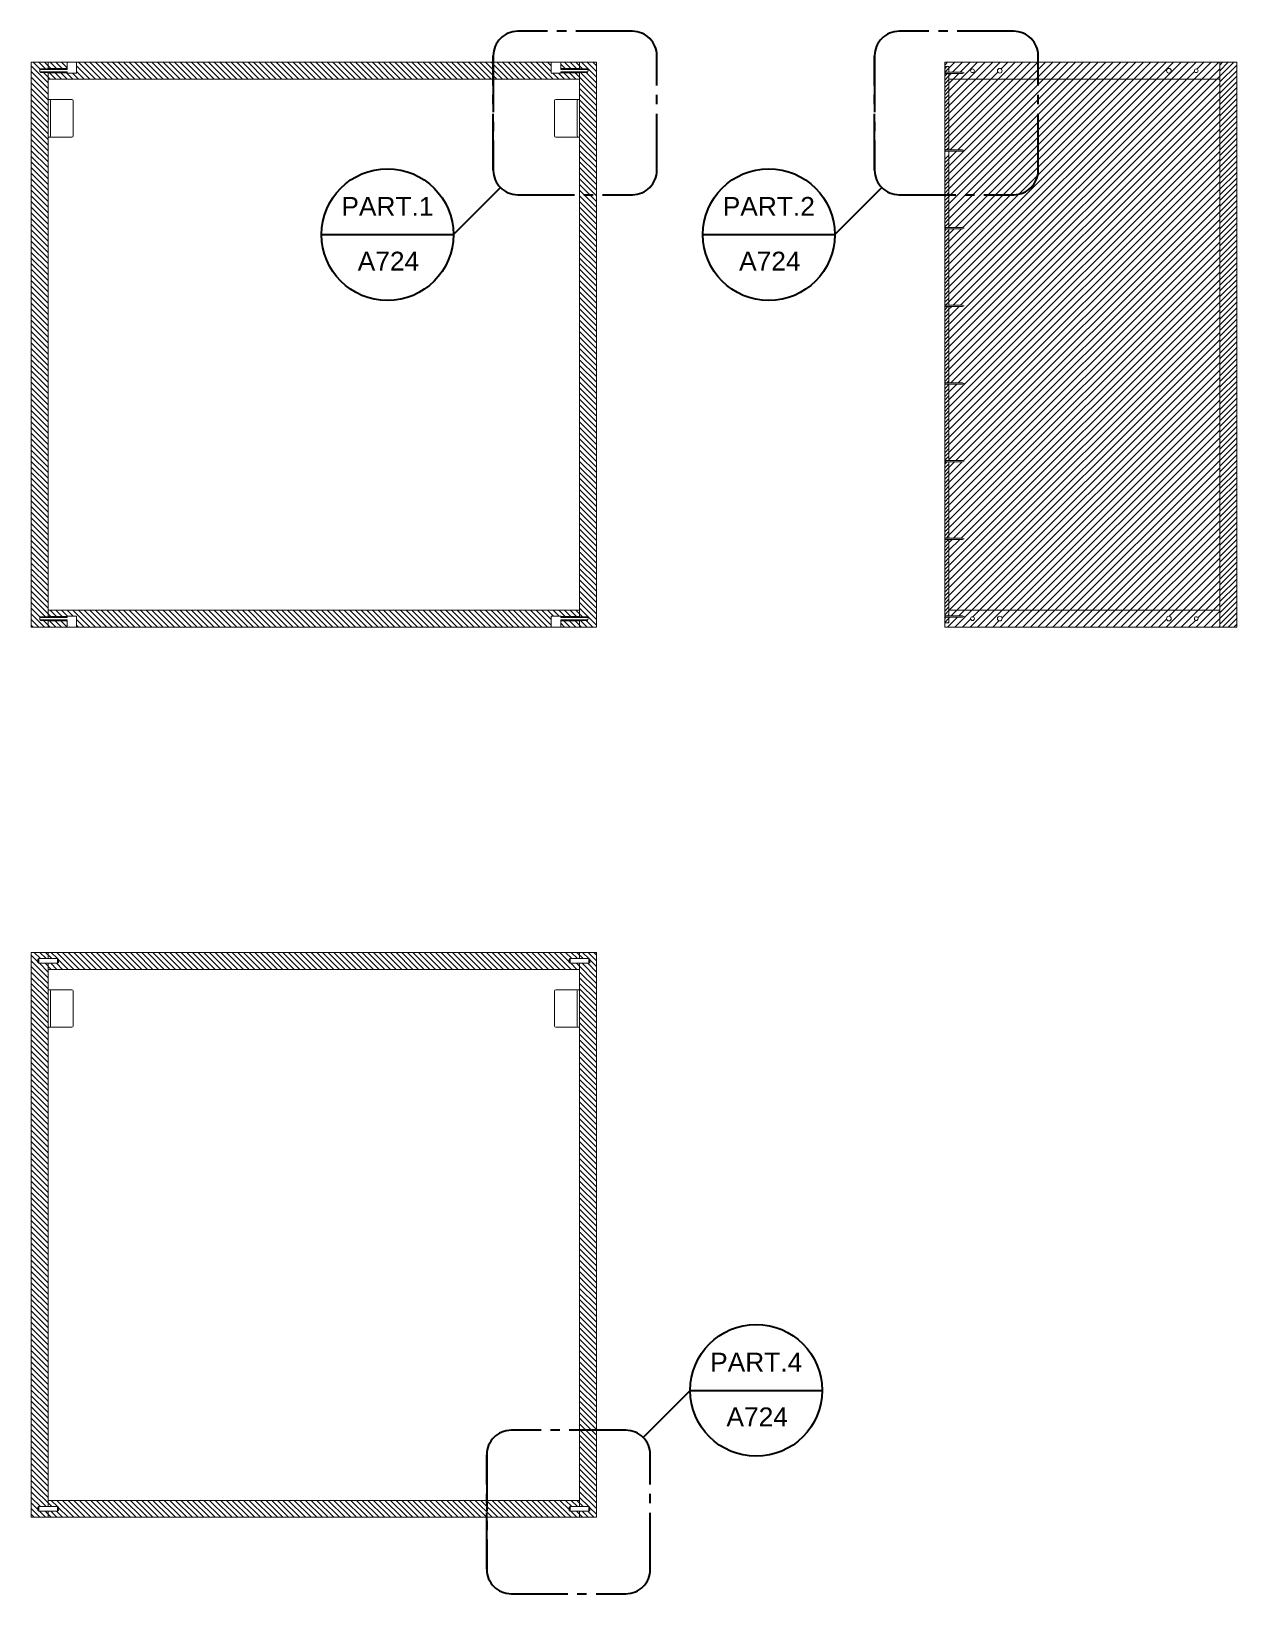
# Model space of a CAD drawing. Header units: centimetres. Extents: x -2268 to 3762, y -1681 to 1458.
# Drawn here: x -578.4 to -450.5, y -1607.1 to -1441.1 of the extents above; entities that cross this region are included whole.
import ezdxf
from ezdxf.enums import TextEntityAlignment as Align

# ---------------------------------------------------------------- set-up
doc = ezdxf.new("R2010")
doc.units = ezdxf.units.CM
doc.linetypes.add('CENTER2', pattern=[1.125, 0.75, -0.125, 0.125, -0.125])
doc.layers.get('0').update_dxf_attribs({"color": 5})
for name, color, linetype, lineweight in [('0_Num_Penna__5', 5, 'Continuous', 18), ('0_Num_Penna__6', 6, 'Continuous', 18), ('A-FURN_Num_Penna__252_Num_Penna__252_Num_Penna__3_Num_Penna__252_Num_Penna__252_Num_Penna__252_Num_Penna__252_Num_Penna__252_Num_Penna__252_Num_Penna__252_Num_Penna__252_Num_Penna__252_Num_Penna__252_Num_Penna__252_Num_Penna__5', 5, 'Continuous', 18), ('A-FURN_Num_Penna__252_Num_Penna__252_Num_Penna__3_Num_Penna__252_Num_Penna__252_Num_Penna__252_Num_Penna__252_Num_Penna__252_Num_Penna__252_Num_Penna__252_Num_Penna__252_Num_Penna__252_Num_Penna__252_Num_Penna__252_Num_Penna__6', 6, 'Continuous', 18), ('A-SECT A-MCUT', 7, 'Continuous', 35), ('A-SECT-PATT_Num_Penna__6_Num_Penna__6_Num_Penna__6_Num_Penna__6_Num_Penna__6_Num_Penna__6_Num_Penna__6_Num_Penna__6_Num_Penna__6_Num_Penna__6_Num_Penna__6_Num_Penna__6_Num_Penna__6_Num_Penna__6', 6, 'Continuous', 18), ('INFO_Num_Penna__2_Num_Penna__2_Num_Penna__2_Num_Penna__2_Num_Penna__5', 5, 'Continuous', 18), ('PDF10_Geometry_Num_Penna__7_Num_Penna__7_Num_Penna__7_Num_Penna__7_Num_Penna__7_Num_Penna__7_Num_Penna__7_Num_Penna__6', 6, 'Continuous', 18), ('PDF16_Geometry_Num_Penna__6_Num_Penna__6_Num_Penna__6_Num_Penna__6_Num_Penna__6_Num_Penna__6_Num_Penna__6_Num_Penna__6_Num_Penna__6_Num_Penna__6_Num_Penna__6_Num_Penna__6_Num_Penna__6_Num_Penna__6', 6, 'Continuous', 18), ('PDF22_Geometry_Num_Penna__1_Num_Penna__255_Num_Penna__255_Num_Penna__255_Num_Penna__255_Num_Penna__5', 5, 'Continuous', 18), ('PDF22_Geometry_Num_Penna__1_Num_Penna__255_Num_Penna__255_Num_Penna__255_Num_Penna__255_Num_Penna__6', 6, 'Continuous', 18), ('PDF22_Geometry_Num_Penna__1_Num_Penna__255_Num_Penna__5_Num_Penna__5_Num_Penna__5', 5, 'Continuous', 18), ('PDF2_Geometry_Num_Penna__7_Num_Penna__7_Num_Penna__7_Num_Penna__7_Num_Penna__7_Num_Penna__7_Num_Penna__7_Num_Penna__5', 5, 'Continuous', 18), ('PDF2_Geometry_Num_Penna__7_Num_Penna__7_Num_Penna__7_Num_Penna__7_Num_Penna__7_Num_Penna__7_Num_Penna__7_Num_Penna__6', 6, 'Continuous', 18), ('VITE_Num_Penna__5', 5, 'Continuous', 18), ('VITE_Num_Penna__6', 6, 'Continuous', 18)]:
    doc.layers.add(name, color=color, linetype=linetype, lineweight=lineweight)
doc.styles.add('ARIAL', font='Arial.ttf')

msp = doc.modelspace()

# ---------------------------------------------------------------- hatches: boundary and pattern name
at = {"layer": '0_Num_Penna__5', "ltscale": 0.5}
h = msp.add_hatch(dxfattribs=at)
h.set_pattern_fill('JIS_WOOD', color=254, scale=0.6, angle=90)
h.paths.add_polyline_path([(-531.9931, -1444.3742), (-573.6327, -1444.3742), (-573.6327, -1445.5316), (-574.6327, -1445.5316), (-574.6327, -1445.5028), (-576.6327, -1445.5028), (-576.6327, -1446.1742), (-531.9931, -1446.1742)])
h.paths.add_polyline_path([(-523.2327, -1444.3742), (-531.9931, -1444.3742), (-531.9931, -1446.1742), (-520.2327, -1446.1742), (-520.2327, -1445.5028), (-522.2327, -1445.5028), (-522.2327, -1445.5316), (-523.2327, -1445.5316)])
h.paths.add_polyline_path([(-520.2327, -1444.3742), (-522.2327, -1444.3742), (-522.2327, -1445.0456), (-520.2327, -1445.0456)], flags=17)
h.paths.add_polyline_path([(-518.4327, -1444.3742), (-520.2327, -1444.3742), (-520.2327, -1445.0776), (-519.4023, -1445.0776), (-519.4023, -1445.144), (-519.3782, -1445.144, -0.14383162), (-519.3465, -1445.1897, -0.16288803), (-519.3465, -1445.3587, -0.11630749), (-519.3703, -1445.3975, -0.2006468), (-519.3873, -1445.4047), (-519.4023, -1445.4047), (-519.4023, -1445.4708), (-520.2327, -1445.4708), (-520.2327, -1455.386), (-518.4327, -1455.386)])
h.paths.add_polyline_path([(-518.4327, -1455.386), (-520.2327, -1455.386), (-520.2327, -1503.2776), (-519.4023, -1503.2776), (-519.4023, -1503.3293, -0.21696697), (-519.3465, -1503.3897, -0.16288803), (-519.3465, -1503.5587, -0.21720274), (-519.4023, -1503.6187), (-519.4023, -1503.6708), (-520.2327, -1503.6708), (-520.2327, -1504.3742), (-518.4327, -1504.3742)])
h.paths.add_polyline_path([(-520.2327, -1502.5742), (-576.6327, -1502.5742), (-576.6327, -1503.2456), (-574.6327, -1503.2456), (-574.6327, -1503.2169), (-573.6327, -1503.2169), (-573.6327, -1503.2456), (-573.6327, -1504.3742), (-523.2327, -1504.3742), (-523.2327, -1503.2456), (-523.2327, -1503.2169), (-522.2327, -1503.2169), (-522.2327, -1503.2456), (-520.2327, -1503.2456)])
h.paths.add_polyline_path([(-520.2327, -1503.7028), (-522.2327, -1503.7028), (-522.2327, -1504.3742), (-520.2327, -1504.3742)], flags=17)
h.paths.add_polyline_path([(-574.6327, -1503.7028), (-576.6327, -1503.7028), (-576.6327, -1504.3742), (-574.6327, -1504.3742)], flags=17)
h.paths.add_polyline_path([(-576.6327, -1503.7028), (-576.6327, -1503.6708), (-577.4632, -1503.6708), (-577.4632, -1503.6044), (-577.4872, -1503.6044, -0.14383162), (-577.519, -1503.5587, -0.16288803), (-577.519, -1503.3897, -0.11630749), (-577.4952, -1503.3509, -0.2006468), (-577.4781, -1503.3437), (-577.4632, -1503.3437), (-577.4632, -1503.2776), (-576.6327, -1503.2776), (-576.6327, -1503.2456), (-576.6327, -1445.5028), (-576.6327, -1445.4708), (-577.4632, -1445.4708), (-577.4632, -1445.4047), (-577.4873, -1445.4047, -0.14357363), (-577.519, -1445.3587, -0.16288803), (-577.519, -1445.1897, -0.11687713), (-577.495, -1445.151, -0.19877467), (-577.4782, -1445.144), (-577.4632, -1445.144), (-577.4632, -1445.0776), (-576.6327, -1445.0776), (-576.6327, -1445.0456), (-576.6327, -1444.3742), (-578.4327, -1444.3742), (-578.4327, -1504.3742), (-576.6327, -1504.3742)])
h.paths.add_polyline_path([(-574.6327, -1444.3742), (-576.6327, -1444.3742), (-576.6327, -1445.0456), (-574.6327, -1445.0456)], flags=17)
h = msp.add_hatch(dxfattribs=at)
h.set_pattern_fill('JIS_WOOD', color=254, scale=0.8)
h.paths.add_polyline_path([(-474.1412, -1458.4462), (-481.0171, -1458.4462), (-481.0171, -1461.9269), (-479.5734, -1461.9269), (-479.407, -1461.9992), (-479.5734, -1462.0715), (-481.0171, -1462.0715), (-481.0171, -1470.1769), (-479.5734, -1470.1769), (-479.407, -1470.2492), (-479.5734, -1470.3215), (-481.0171, -1470.3215), (-481.0171, -1478.4269), (-479.5734, -1478.4269), (-479.407, -1478.4992), (-479.5734, -1478.5715), (-481.0171, -1478.5715), (-481.0171, -1486.6769), (-479.5734, -1486.6769), (-479.407, -1486.7492), (-479.5734, -1486.8215), (-481.0171, -1486.8215), (-481.0171, -1494.9269), (-479.5734, -1494.9269), (-479.407, -1494.9992), (-479.5734, -1495.0715), (-481.0171, -1495.0715), (-481.0171, -1502.5742), (-452.2671, -1502.5742), (-452.2671, -1446.1742), (-471.5361, -1446.1742), (-471.5361, -1455.841, -0.41421356)])
h.paths.add_polyline_path([(-481.0171, -1453.6769), (-479.5734, -1453.6769), (-479.407, -1453.7492), (-479.5734, -1453.8215), (-481.0171, -1453.8215), (-481.0171, -1458.4462), (-474.1412, -1458.4462, 0.41421356), (-471.5361, -1455.841), (-471.5361, -1446.1742), (-481.0171, -1446.1742)], flags=17)
h.paths.add_polyline_path([(-481.4671, -1444.3742), (-481.4671, -1444.8242), (-481.0171, -1444.8242), (-481.0171, -1445.4269), (-479.5734, -1445.4269), (-479.407, -1445.4992), (-479.5734, -1445.5715), (-481.0171, -1445.5715), (-481.0171, -1446.1742), (-471.5361, -1446.1742), (-471.5361, -1444.3742)])
h.paths.add_polyline_path([(-478.3171, -1445.2742, -1), (-478.7171, -1445.2742, -1)], flags=16)
h.paths.add_polyline_path([(-475.3671, -1445.2742, -1), (-475.8671, -1445.2742, -1)], flags=16)
h.paths.add_polyline_path([(-452.2671, -1446.1742), (-452.2671, -1444.3742), (-471.5361, -1444.3742), (-471.5361, -1446.1742)])
h.paths.add_polyline_path([(-457.4171, -1445.2742, -1), (-457.9171, -1445.2742, -1)], flags=16)
h.paths.add_polyline_path([(-454.5671, -1445.2742, -1), (-454.9671, -1445.2742, -1)], flags=16)
h.paths.add_polyline_path([(-452.2671, -1504.3742), (-452.2671, -1502.5742), (-481.0171, -1502.5742), (-481.0171, -1503.1769), (-479.5734, -1503.1769), (-479.407, -1503.2492), (-479.5734, -1503.3215), (-481.0171, -1503.3215), (-481.0171, -1503.9242), (-481.4671, -1503.9242), (-481.4671, -1504.3742)])
h.paths.add_polyline_path([(-478.7171, -1503.4742, -1), (-478.3171, -1503.4742, -1)], flags=16)
h.paths.add_polyline_path([(-475.3671, -1503.4742, -1), (-475.8671, -1503.4742, -1)], flags=16)
h.paths.add_polyline_path([(-457.4171, -1503.4742, -1), (-457.9171, -1503.4742, -1)], flags=16)
h.paths.add_polyline_path([(-454.5671, -1503.4742, -1), (-454.9671, -1503.4742, -1)], flags=16)
h = msp.add_hatch(dxfattribs=at)
h.set_pattern_fill('JIS_WOOD', color=254, scale=0.4)
h.paths.add_polyline_path([(-481.0171, -1444.8242), (-481.4671, -1444.8242), (-481.4671, -1445.3492), (-481.4071, -1445.3492), (-481.4071, -1445.4269), (-481.0171, -1445.4269)])
h.paths.add_polyline_path([(-481.0171, -1445.5715), (-481.4071, -1445.5715), (-481.4071, -1445.6492), (-481.4671, -1445.6492), (-481.4671, -1453.5992), (-481.4071, -1453.5992), (-481.4071, -1453.6769), (-481.0171, -1453.6769)])
h.paths.add_polyline_path([(-481.0171, -1454.2737), (-481.4671, -1454.2737), (-481.4671, -1461.8492), (-481.4071, -1461.8492), (-481.4071, -1461.9269), (-481.0171, -1461.9269)])
h.paths.add_polyline_path([(-481.0171, -1462.0715), (-481.4071, -1462.0715), (-481.4071, -1462.1492), (-481.4671, -1462.1492), (-481.4671, -1470.0992), (-481.4071, -1470.0992), (-481.4071, -1470.1769), (-481.0171, -1470.1769)])
h.paths.add_polyline_path([(-481.0171, -1470.3215), (-481.4071, -1470.3215), (-481.4071, -1470.3992), (-481.4671, -1470.3992), (-481.4671, -1478.3492), (-481.4071, -1478.3492), (-481.4071, -1478.4269), (-481.0171, -1478.4269)])
h.paths.add_polyline_path([(-481.0171, -1478.5715), (-481.4071, -1478.5715), (-481.4071, -1478.6492), (-481.4671, -1478.6492), (-481.4671, -1486.5992), (-481.4071, -1486.5992), (-481.4071, -1486.6769), (-481.0171, -1486.6769)])
h.paths.add_polyline_path([(-481.0171, -1486.8215), (-481.4071, -1486.8215), (-481.4071, -1486.8992), (-481.4671, -1486.8992), (-481.4671, -1494.8492), (-481.4071, -1494.8492), (-481.4071, -1494.9269), (-481.0171, -1494.9269)])
h.paths.add_polyline_path([(-481.0171, -1495.0715), (-481.4071, -1495.0715), (-481.4071, -1495.1492), (-481.4671, -1495.1492), (-481.4671, -1503.0992), (-481.4071, -1503.0992), (-481.4071, -1503.1769), (-481.0171, -1503.1769), (-481.0171, -1502.5742)])
h.paths.add_polyline_path([(-481.0171, -1503.3215), (-481.4071, -1503.3215), (-481.4071, -1503.3992), (-481.4671, -1503.3992), (-481.4671, -1503.9242), (-481.0171, -1503.9242)])
h = msp.add_hatch(dxfattribs=at)
h.set_pattern_fill('JIS_WOOD', color=254, scale=0.6)
h.paths.add_polyline_path([(-450.4671, -1444.3742), (-452.2671, -1444.3742), (-452.2671, -1504.3742), (-450.4671, -1504.3742)])
h = msp.add_hatch(dxfattribs=at)
h.set_pattern_fill('JIS_WOOD', color=254, scale=0.6, angle=90)
h.set_pattern_definition([(135, (0, -18.84785), (-0.3, -0.3), [])])
h.paths.add_polyline_path([(-521.3327, -1539.6865), (-521.2327, -1539.5865), (-520.2327, -1539.5865), (-520.2327, -1538.9365), (-576.6327, -1538.9365), (-576.6327, -1539.5865), (-575.6327, -1539.5865), (-575.5327, -1539.6865), (-575.5327, -1539.9865), (-575.6327, -1540.0865), (-576.6327, -1540.0865), (-576.6327, -1540.7365), (-520.2327, -1540.7365), (-520.2327, -1540.0865), (-521.2327, -1540.0865), (-521.3327, -1539.9865)])
h.paths.add_polyline_path([(-576.6327, -1540.0865), (-577.6327, -1540.0865), (-577.7327, -1539.9865), (-577.7327, -1539.6865), (-577.6327, -1539.5865), (-576.6327, -1539.5865), (-576.6327, -1538.9365), (-578.4327, -1538.9365), (-578.4327, -1598.9365), (-576.6327, -1598.9365), (-576.6327, -1598.2865), (-577.6327, -1598.2865), (-577.7327, -1598.1865), (-577.7327, -1597.8865), (-577.6327, -1597.7865), (-576.6327, -1597.7865)])
h.paths.add_polyline_path([(-518.4327, -1538.9365), (-520.2327, -1538.9365), (-520.2327, -1539.5865), (-519.2327, -1539.5865), (-519.1327, -1539.6865), (-519.1327, -1539.9865), (-519.2327, -1540.0865), (-520.2327, -1540.0865), (-520.2327, -1540.7365), (-520.2327, -1597.7865), (-519.2327, -1597.7865), (-519.1327, -1597.8865), (-519.1327, -1598.1865), (-519.2327, -1598.2865), (-520.2327, -1598.2865), (-520.2327, -1598.9365), (-518.4327, -1598.9365)])
h.paths.add_polyline_path([(-521.3327, -1597.8865), (-521.2327, -1597.7865), (-520.2327, -1597.7865), (-520.2327, -1597.1365), (-576.6327, -1597.1365), (-576.6327, -1597.7865), (-575.6327, -1597.7865), (-575.5327, -1597.8865), (-575.5327, -1598.1865), (-575.6327, -1598.2865), (-576.6327, -1598.2865), (-576.6327, -1598.9365), (-520.2327, -1598.9365), (-520.2327, -1598.2865), (-521.2327, -1598.2865), (-521.3327, -1598.1865)])

# ---------------------------------------------------------------- linework, layer by layer
at = {"layer": '0_Num_Penna__6', "color": 6, "linetype": 'Continuous', "lineweight": 18}
for p, q in [((-576.6327, -1445.0456), (-574.6327, -1445.0456)), ((-574.6327, -1445.0456), (-574.6327, -1444.3742)), ((-574.6327, -1445.5316), (-574.6327, -1445.5028)), ((-574.6327, -1445.5316), (-573.6327, -1445.5316)), ((-573.6327, -1445.5316), (-573.6327, -1444.3742)), ((-523.2327, -1445.5316), (-523.2327, -1444.3742)), ((-522.2327, -1445.5316), (-523.2327, -1445.5316)), ((-522.2327, -1445.0456), (-522.2327, -1444.3742)), ((-520.2327, -1445.0456), (-522.2327, -1445.0456)), ((-522.2327, -1445.5316), (-522.2327, -1445.5028)), ((-576.6327, -1503.7028), (-574.6327, -1503.7028)), ((-574.6327, -1503.2169), (-573.6327, -1503.2169)), ((-574.6327, -1503.2169), (-574.6327, -1503.2456)), ((-574.6327, -1503.7028), (-574.6327, -1504.3742)), ((-573.6327, -1503.2169), (-573.6327, -1503.2456)), ((-573.6327, -1503.2456), (-573.6327, -1504.3742)), ((-522.2327, -1503.2169), (-523.2327, -1503.2169)), ((-523.2327, -1503.2169), (-523.2327, -1503.2456)), ((-523.2327, -1503.2456), (-523.2327, -1504.3742)), ((-522.2327, -1503.2169), (-522.2327, -1503.2456)), ((-520.2327, -1503.7028), (-522.2327, -1503.7028)), ((-522.2327, -1503.7028), (-522.2327, -1504.3742)), ((-577.6327, -1539.5865), (-577.7327, -1539.6865)), ((-577.7327, -1539.6865), (-577.7327, -1539.9865)), ((-577.6327, -1540.0865), (-577.7327, -1539.9865)), ((-575.6327, -1539.5865), (-575.5327, -1539.6865)), ((-575.6327, -1540.0865), (-575.5327, -1539.9865)), ((-575.5327, -1539.6865), (-575.5327, -1539.9865)), ((-521.2327, -1539.5865), (-521.3327, -1539.6865)), ((-521.3327, -1539.6865), (-521.3327, -1539.9865)), ((-521.2327, -1540.0865), (-521.3327, -1539.9865)), ((-519.2327, -1539.5865), (-519.1327, -1539.6865)), ((-519.2327, -1540.0865), (-519.1327, -1539.9865)), ((-519.1327, -1539.6865), (-519.1327, -1539.9865)), ((-577.6327, -1597.7865), (-577.7327, -1597.8865)), ((-577.7327, -1598.1865), (-577.7327, -1597.8865)), ((-577.6327, -1598.2865), (-577.7327, -1598.1865)), ((-575.6327, -1597.7865), (-575.5327, -1597.8865)), ((-575.6327, -1598.2865), (-575.5327, -1598.1865)), ((-575.5327, -1598.1865), (-575.5327, -1597.8865)), ((-521.2327, -1597.7865), (-521.3327, -1597.8865)), ((-521.3327, -1598.1865), (-521.3327, -1597.8865)), ((-521.2327, -1598.2865), (-521.3327, -1598.1865)), ((-519.2327, -1597.7865), (-519.1327, -1597.8865)), ((-519.2327, -1598.2865), (-519.1327, -1598.1865)), ((-519.1327, -1598.1865), (-519.1327, -1597.8865))]:
    msp.add_line(p, q, dxfattribs=at)
for p in [(-574.6327, -1503.2456), (-522.2327, -1503.2456)]:
    msp.add_point(p, dxfattribs=at)
at = {"layer": 'A-FURN_Num_Penna__252_Num_Penna__252_Num_Penna__3_Num_Penna__252_Num_Penna__252_Num_Penna__252_Num_Penna__252_Num_Penna__252_Num_Penna__252_Num_Penna__252_Num_Penna__252_Num_Penna__252_Num_Penna__252_Num_Penna__252_Num_Penna__5', "color": 5, "linetype": 'Continuous', "lineweight": 18}
for p, q in [((-576.6327, -1445.0776), (-576.6327, -1445.144)), ((-576.6327, -1445.4047), (-576.6327, -1445.4708)), ((-520.2327, -1445.0776), (-520.2327, -1445.144)), ((-520.2327, -1445.4047), (-520.2327, -1445.4708)), ((-481.4671, -1445.3492), (-481.4671, -1445.6492)), ((-481.4071, -1445.4269), (-481.4071, -1445.5715)), ((-481.4671, -1453.5992), (-481.4671, -1453.8992)), ((-481.4071, -1453.6769), (-481.4071, -1453.8215)), ((-481.4071, -1461.9269), (-481.4071, -1462.0715)), ((-481.4671, -1470.0992), (-481.4671, -1470.3992)), ((-481.4071, -1470.1769), (-481.4071, -1470.3215)), ((-481.4671, -1478.3492), (-481.4671, -1478.6492)), ((-481.4071, -1478.4269), (-481.4071, -1478.5715)), ((-481.4671, -1486.5992), (-481.4671, -1486.8992)), ((-481.4071, -1486.6769), (-481.4071, -1486.8215)), ((-481.4671, -1494.8492), (-481.4671, -1495.1492)), ((-481.4071, -1494.9269), (-481.4071, -1495.0715)), ((-576.6327, -1503.3437), (-576.6327, -1503.2776)), ((-576.6327, -1503.6708), (-576.6327, -1503.6044)), ((-520.2327, -1503.3437), (-520.2327, -1503.2776)), ((-520.2327, -1503.6708), (-520.2327, -1503.6044)), ((-481.4671, -1503.0992), (-481.4671, -1503.3992)), ((-481.4071, -1503.1769), (-481.4071, -1503.3215))]:
    msp.add_line(p, q, dxfattribs=at)
at = {"layer": 'A-FURN_Num_Penna__252_Num_Penna__252_Num_Penna__3_Num_Penna__252_Num_Penna__252_Num_Penna__252_Num_Penna__252_Num_Penna__252_Num_Penna__252_Num_Penna__252_Num_Penna__252_Num_Penna__252_Num_Penna__252_Num_Penna__252_Num_Penna__5', "color": 6, "linetype": 'Continuous', "lineweight": 18}
for centre in [(-475.6171, -1445.2742), (-457.6671, -1445.2742), (-475.6171, -1503.4742), (-457.6671, -1503.4742)]:
    msp.add_circle(centre, 0.25, dxfattribs=at)
at = {"layer": 'A-FURN_Num_Penna__252_Num_Penna__252_Num_Penna__3_Num_Penna__252_Num_Penna__252_Num_Penna__252_Num_Penna__252_Num_Penna__252_Num_Penna__252_Num_Penna__252_Num_Penna__252_Num_Penna__252_Num_Penna__252_Num_Penna__252_Num_Penna__6', "color": 6, "linetype": 'Continuous', "lineweight": 18}
for p, q in [((-576.6327, -1445.0776), (-577.4632, -1445.0776)), ((-577.4632, -1445.0776), (-577.4632, -1445.144)), ((-577.4632, -1445.4708), (-577.4632, -1445.4044)), ((-576.6327, -1445.4708), (-577.4632, -1445.4708)), ((-520.2327, -1445.0776), (-519.4023, -1445.0776)), ((-520.2327, -1445.4708), (-519.4023, -1445.4708)), ((-519.4023, -1445.0776), (-519.4023, -1445.144)), ((-519.4023, -1445.4708), (-519.4023, -1445.4044)), ((-481.4671, -1445.3492), (-481.4071, -1445.3492)), ((-481.4671, -1445.6492), (-481.4071, -1445.6492)), ((-481.4071, -1445.3492), (-481.4071, -1445.4269)), ((-481.4071, -1445.4269), (-479.5734, -1445.4269)), ((-481.4071, -1445.5715), (-479.5734, -1445.5715)), ((-481.4071, -1445.5715), (-481.4071, -1445.6492)), ((-481.4671, -1453.5992), (-481.4071, -1453.5992)), ((-481.4671, -1453.8992), (-481.4071, -1453.8992)), ((-481.4071, -1453.5992), (-481.4071, -1453.6769)), ((-481.4071, -1453.6769), (-479.5734, -1453.6769)), ((-481.4071, -1453.8215), (-479.5734, -1453.8215)), ((-481.4071, -1453.8215), (-481.4071, -1453.8992)), ((-481.4671, -1461.8492), (-481.4071, -1461.8492)), ((-481.4671, -1462.1492), (-481.4071, -1462.1492)), ((-481.4071, -1461.8492), (-481.4071, -1461.9269)), ((-481.4071, -1461.9269), (-479.5734, -1461.9269)), ((-481.4071, -1462.0715), (-479.5734, -1462.0715)), ((-481.4071, -1462.0715), (-481.4071, -1462.1492)), ((-481.4671, -1470.0992), (-481.4071, -1470.0992)), ((-481.4671, -1470.3992), (-481.4071, -1470.3992)), ((-481.4071, -1470.0992), (-481.4071, -1470.1769)), ((-481.4071, -1470.1769), (-479.5734, -1470.1769)), ((-481.4071, -1470.3215), (-479.5734, -1470.3215)), ((-481.4071, -1470.3215), (-481.4071, -1470.3992)), ((-481.4671, -1478.3492), (-481.4071, -1478.3492)), ((-481.4671, -1478.6492), (-481.4071, -1478.6492)), ((-481.4071, -1478.3492), (-481.4071, -1478.4269)), ((-481.4071, -1478.4269), (-479.5734, -1478.4269)), ((-481.4071, -1478.5715), (-479.5734, -1478.5715)), ((-481.4071, -1478.5715), (-481.4071, -1478.6492)), ((-481.4671, -1486.5992), (-481.4071, -1486.5992)), ((-481.4671, -1486.8992), (-481.4071, -1486.8992)), ((-481.4071, -1486.5992), (-481.4071, -1486.6769)), ((-481.4071, -1486.6769), (-479.5734, -1486.6769)), ((-481.4071, -1486.8215), (-479.5734, -1486.8215)), ((-481.4071, -1486.8215), (-481.4071, -1486.8992)), ((-481.4671, -1494.8492), (-481.4071, -1494.8492)), ((-481.4671, -1495.1492), (-481.4071, -1495.1492)), ((-481.4071, -1494.8492), (-481.4071, -1494.9269)), ((-481.4071, -1494.9269), (-479.5734, -1494.9269)), ((-481.4071, -1495.0715), (-479.5734, -1495.0715)), ((-481.4071, -1495.0715), (-481.4071, -1495.1492)), ((-576.6327, -1503.2776), (-577.4632, -1503.2776)), ((-577.4632, -1503.2776), (-577.4632, -1503.344)), ((-577.4632, -1503.6708), (-577.4632, -1503.6044)), ((-576.6327, -1503.6708), (-577.4632, -1503.6708)), ((-520.2327, -1503.2776), (-519.4023, -1503.2776)), ((-520.2327, -1503.6708), (-519.4023, -1503.6708)), ((-519.4023, -1503.2776), (-519.4023, -1503.344)), ((-519.4023, -1503.6708), (-519.4023, -1503.6044)), ((-481.4671, -1503.0992), (-481.4071, -1503.0992)), ((-481.4671, -1503.3992), (-481.4071, -1503.3992)), ((-481.4071, -1503.0992), (-481.4071, -1503.1769)), ((-481.4071, -1503.1769), (-479.5734, -1503.1769)), ((-481.4071, -1503.3215), (-479.5734, -1503.3215)), ((-481.4071, -1503.3215), (-481.4071, -1503.3992))]:
    msp.add_line(p, q, dxfattribs=at)
at = {"layer": 'A-SECT A-MCUT', "color": 5}
for p, q in [((-528.624, -1457.6832), (-533.624, -1462.6832)), ((-488.1407, -1457.6832), (-493.1407, -1462.6832)), ((-547.624, -1462.6832), (-533.624, -1462.6832)), ((-507.1407, -1462.6832), (-493.1407, -1462.6832)), ((-508.4794, -1585.45), (-513.4794, -1590.45)), ((-508.4794, -1585.45), (-494.4794, -1585.45))]:
    msp.add_line(p, q, dxfattribs=at)
at = {"layer": 'A-SECT A-MCUT', "color": 5, "linetype": 'CENTER2', "ltscale": 8}
for points in [[(-529.387, -1455.841, 0.41421356), (-526.7819, -1458.4462), (-514.6246, -1458.4462, 0.41421356), (-512.0194, -1455.841), (-512.0194, -1443.6837, 0.41421356), (-514.6246, -1441.0786), (-526.7819, -1441.0786, 0.41421356), (-529.387, -1443.6837), (-529.387, -1455.841), (-529.387, -1443.6837)], [(-488.9037, -1455.841, 0.41421356), (-486.2986, -1458.4462), (-474.1412, -1458.4462, 0.41421356), (-471.5361, -1455.841), (-471.5361, -1443.6837, 0.41421356), (-474.1412, -1441.0786), (-486.2986, -1441.0786, 0.41421356), (-488.9037, -1443.6837), (-488.9037, -1455.841), (-488.9037, -1443.6837)], [(-530.084, -1604.4495, 0.41421356), (-527.4788, -1607.0546), (-515.3215, -1607.0546, 0.41421356), (-512.7164, -1604.4495), (-512.7164, -1592.2921, 0.41421356), (-515.3215, -1589.687), (-527.4788, -1589.687, 0.41421356), (-530.084, -1592.2921), (-530.084, -1604.4495), (-530.084, -1592.2921)]]:
    msp.add_lwpolyline(points, format="xyb", dxfattribs=at)
at = {"layer": 'A-SECT A-MCUT', "color": 5}
for centre in [(-540.624, -1462.6832), (-500.1407, -1462.6832), (-501.4794, -1585.45)]:
    msp.add_circle(centre, 7, dxfattribs=at)
at = {"layer": 'A-SECT-PATT_Num_Penna__6_Num_Penna__6_Num_Penna__6_Num_Penna__6_Num_Penna__6_Num_Penna__6_Num_Penna__6_Num_Penna__6_Num_Penna__6_Num_Penna__6_Num_Penna__6_Num_Penna__6_Num_Penna__6_Num_Penna__6', "color": 6, "linetype": 'Continuous', "lineweight": 18}
for p, q in [((-578.4327, -1444.3742), (-576.6327, -1444.3742)), ((-578.4327, -1444.3742), (-578.4327, -1504.3742)), ((-576.6327, -1444.3742), (-576.6327, -1445.0776)), ((-576.6327, -1444.3742), (-574.6327, -1444.3742)), ((-576.6327, -1445.5028), (-576.6327, -1503.2776)), ((-573.6327, -1444.3742), (-523.2327, -1444.3742)), ((-522.2327, -1444.3742), (-520.2327, -1444.3742)), ((-520.2327, -1444.3742), (-520.2327, -1445.0776)), ((-520.2327, -1444.3742), (-518.4327, -1444.3742)), ((-520.2327, -1445.4708), (-520.2327, -1503.2456)), ((-518.4327, -1444.3742), (-518.4327, -1504.3742)), ((-481.0171, -1444.8242), (-481.0171, -1445.4269)), ((-481.0171, -1445.5715), (-481.0171, -1453.6769)), ((-481.0171, -1453.8215), (-481.0171, -1461.9269)), ((-481.0171, -1462.0715), (-481.0171, -1470.1769)), ((-481.0171, -1470.3215), (-481.0171, -1478.4269)), ((-481.0171, -1478.5715), (-481.0171, -1486.6769)), ((-481.0171, -1486.8215), (-481.0171, -1494.9269)), ((-481.0171, -1495.0715), (-481.0171, -1502.5742)), ((-576.6327, -1502.5742), (-520.2327, -1502.5742)), ((-576.6327, -1503.2456), (-576.6327, -1503.2776)), ((-576.6327, -1503.7028), (-576.6327, -1504.3742)), ((-520.2327, -1503.2456), (-520.2327, -1503.2776)), ((-520.2327, -1503.6708), (-520.2327, -1504.3742)), ((-481.0171, -1502.5742), (-481.0171, -1503.1769)), ((-481.0171, -1503.3215), (-481.0171, -1503.9242)), ((-578.4327, -1504.3742), (-523.2327, -1504.3742)), ((-522.2327, -1504.3742), (-518.4327, -1504.3742)), ((-578.4327, -1538.9365), (-576.6327, -1538.9365)), ((-578.4327, -1538.9365), (-578.4327, -1598.9365)), ((-576.6327, -1538.9365), (-576.6327, -1539.5865)), ((-576.6327, -1538.9365), (-520.2327, -1538.9365)), ((-576.6327, -1540.0865), (-576.6327, -1597.7865)), ((-520.2327, -1538.9365), (-520.2327, -1539.5865)), ((-520.2327, -1538.9365), (-518.4327, -1538.9365)), ((-520.2327, -1540.0865), (-520.2327, -1597.7865)), ((-518.4327, -1538.9365), (-518.4327, -1598.9365)), ((-576.6327, -1597.1365), (-520.2327, -1597.1365)), ((-576.6327, -1598.2865), (-576.6327, -1598.9365)), ((-520.2327, -1598.2865), (-520.2327, -1598.9365)), ((-578.4327, -1598.9365), (-518.4327, -1598.9365))]:
    msp.add_line(p, q, dxfattribs=at)
at = {"layer": 'INFO_Num_Penna__2_Num_Penna__2_Num_Penna__2_Num_Penna__2_Num_Penna__5', "color": 5, "linetype": 'Continuous', "lineweight": 18}
for p, q in [((-576.3659, -1448.3239), (-576.6327, -1448.3239)), ((-576.3827, -1448.4642), (-576.3827, -1452.1836)), ((-576.3659, -1448.3239), (-574.1204, -1448.3239)), ((-573.9908, -1452.1836), (-573.9908, -1448.4642)), ((-522.8746, -1452.1836), (-522.8746, -1448.4642)), ((-520.4995, -1448.3239), (-522.745, -1448.3239)), ((-520.4995, -1448.3239), (-520.2327, -1448.3239)), ((-520.4827, -1448.4642), (-520.4827, -1452.1836)), ((-576.6327, -1452.3239), (-576.3659, -1452.3239)), ((-576.3659, -1452.3239), (-574.1204, -1452.3239)), ((-520.4995, -1452.3239), (-522.745, -1452.3239)), ((-520.2327, -1452.3239), (-520.4995, -1452.3239)), ((-576.3659, -1542.8862), (-576.6327, -1542.8862)), ((-576.3827, -1543.0265), (-576.3827, -1546.7459)), ((-576.3659, -1542.8862), (-574.1204, -1542.8862)), ((-573.9908, -1546.7459), (-573.9908, -1543.0265)), ((-522.8746, -1546.7459), (-522.8746, -1543.0265)), ((-520.4995, -1542.8862), (-522.745, -1542.8862)), ((-520.4995, -1542.8862), (-520.2327, -1542.8862)), ((-520.4827, -1543.0265), (-520.4827, -1546.7459)), ((-576.6327, -1546.8862), (-576.3659, -1546.8862)), ((-576.3659, -1546.8862), (-574.1204, -1546.8862)), ((-520.4995, -1546.8862), (-522.745, -1546.8862)), ((-520.2327, -1546.8862), (-520.4995, -1546.8862))]:
    msp.add_line(p, q, dxfattribs=at)
for centre, start, end in [((-576.5246, -1448.4653), 0.438313, 85.025899), ((-574.1327, -1448.4653), 0.438313, 85.025899), ((-522.7327, -1448.4653), 94.974101, 179.561687), ((-520.3408, -1448.4653), 94.974101, 179.561687), ((-576.5246, -1452.1825), 274.974101, 359.561687), ((-574.1327, -1452.1825), 274.974101, 359.561687), ((-522.7327, -1452.1825), 180.438313, 265.025899), ((-520.3408, -1452.1825), 180.438313, 265.025899), ((-576.5246, -1543.0275), 0.438313, 85.025899), ((-574.1327, -1543.0275), 0.438313, 85.025899), ((-522.7327, -1543.0275), 94.974101, 179.561687), ((-520.3408, -1543.0275), 94.974101, 179.561687), ((-576.5246, -1546.7448), 274.974101, 359.561687), ((-574.1327, -1546.7448), 274.974101, 359.561687), ((-522.7327, -1546.7448), 180.438313, 265.025899), ((-520.3408, -1546.7448), 180.438313, 265.025899)]:
    msp.add_arc(centre, 0.1419, start, end, dxfattribs=at)
at = {"layer": 'PDF10_Geometry_Num_Penna__7_Num_Penna__7_Num_Penna__7_Num_Penna__7_Num_Penna__7_Num_Penna__7_Num_Penna__7_Num_Penna__6', "color": 6, "linetype": 'Continuous', "lineweight": 18, "flags": 128}
for points in [[(-479.5734, -1445.4269), (-479.4071, -1445.4992)], [(-479.407, -1445.4992), (-479.5734, -1445.5715)], [(-479.5734, -1453.6769), (-479.4071, -1453.7492)], [(-479.407, -1453.7492), (-479.5734, -1453.8215)], [(-479.5734, -1461.9269), (-479.4071, -1461.9992)], [(-479.407, -1461.9992), (-479.5734, -1462.0715)], [(-479.5734, -1470.1769), (-479.4071, -1470.2492)], [(-479.407, -1470.2492), (-479.5734, -1470.3215)], [(-479.5734, -1478.4269), (-479.4071, -1478.4992)], [(-479.407, -1478.4992), (-479.5734, -1478.5715)], [(-479.5734, -1486.6769), (-479.4071, -1486.7492)], [(-479.407, -1486.7492), (-479.5734, -1486.8215)], [(-479.5734, -1494.9269), (-479.4071, -1494.9992)], [(-479.407, -1494.9992), (-479.5734, -1495.0715)], [(-479.5734, -1503.1769), (-479.4071, -1503.2492)], [(-479.407, -1503.2492), (-479.5734, -1503.3215)]]:
    msp.add_lwpolyline(points, dxfattribs=at)
at = {"layer": 'PDF16_Geometry_Num_Penna__6_Num_Penna__6_Num_Penna__6_Num_Penna__6_Num_Penna__6_Num_Penna__6_Num_Penna__6_Num_Penna__6_Num_Penna__6_Num_Penna__6_Num_Penna__6_Num_Penna__6_Num_Penna__6_Num_Penna__6', "color": 6, "linetype": 'Continuous', "lineweight": 18}
for p, q in [((-576.6327, -1445.0456), (-576.6327, -1445.0776)), ((-520.2327, -1445.0456), (-520.2327, -1445.0776)), ((-481.4671, -1444.3742), (-450.4671, -1444.3742)), ((-481.4671, -1445.3492), (-481.4671, -1444.3742)), ((-481.4671, -1444.8242), (-481.0171, -1444.8242)), ((-481.4671, -1453.5992), (-481.4671, -1445.6492)), ((-452.2671, -1444.3742), (-452.2671, -1504.3742)), ((-450.4671, -1444.3742), (-450.4671, -1504.3742)), ((-576.6327, -1446.1742), (-520.2327, -1446.1742)), ((-481.0171, -1446.1742), (-452.2671, -1446.1742)), ((-481.4671, -1461.8492), (-481.4671, -1453.8992)), ((-481.4671, -1470.0992), (-481.4671, -1462.1492)), ((-481.4671, -1478.3492), (-481.4671, -1470.3992)), ((-481.4671, -1486.5992), (-481.4671, -1478.6492)), ((-481.4671, -1494.8492), (-481.4671, -1486.8992)), ((-481.4671, -1503.0992), (-481.4671, -1495.1492)), ((-576.6327, -1503.7028), (-576.6327, -1503.6708)), ((-520.2327, -1503.7028), (-520.2327, -1503.6708)), ((-481.4671, -1504.3742), (-481.4671, -1503.3992)), ((-481.0171, -1502.5742), (-452.2671, -1502.5742)), ((-481.4671, -1504.3742), (-450.4671, -1504.3742)), ((-576.6327, -1540.7365), (-520.2327, -1540.7365))]:
    msp.add_line(p, q, dxfattribs=at)
at = {"layer": 'PDF22_Geometry_Num_Penna__1_Num_Penna__255_Num_Penna__255_Num_Penna__255_Num_Penna__255_Num_Penna__5', "color": 5, "linetype": 'Continuous', "lineweight": 18}
msp.add_line((-481.4671, -1461.8492), (-481.4671, -1462.1492), dxfattribs=at)
at = {"layer": 'PDF22_Geometry_Num_Penna__1_Num_Penna__255_Num_Penna__255_Num_Penna__255_Num_Penna__255_Num_Penna__6', "color": 6, "linetype": 'Continuous', "lineweight": 18}
for p, q in [((-576.6327, -1445.4708), (-576.6327, -1445.5028)), ((-481.0171, -1503.9242), (-481.4671, -1503.9242))]:
    msp.add_line(p, q, dxfattribs=at)
at = {"layer": 'PDF22_Geometry_Num_Penna__1_Num_Penna__255_Num_Penna__5_Num_Penna__5_Num_Penna__5', "color": 6, "linetype": 'Continuous', "lineweight": 18}
for centre in [(-478.5171, -1445.2742), (-454.7671, -1445.2742), (-478.5171, -1503.4742), (-454.7671, -1503.4742)]:
    msp.add_circle(centre, 0.2, dxfattribs=at)
at = {"layer": 'PDF2_Geometry_Num_Penna__7_Num_Penna__7_Num_Penna__7_Num_Penna__7_Num_Penna__7_Num_Penna__7_Num_Penna__7_Num_Penna__5', "color": 5, "linetype": 'Continuous', "lineweight": 18, "flags": 128}
for points in [[(-574.6327, -1445.144), (-577.4632, -1445.144)], [(-577.4632, -1445.4047), (-574.6327, -1445.4047)], [(-522.2327, -1445.144), (-519.4023, -1445.144)], [(-519.4023, -1445.4047), (-522.2327, -1445.4047)], [(-577.4632, -1503.3437), (-574.6327, -1503.3437)], [(-574.6327, -1503.6044), (-577.4632, -1503.6044)], [(-519.4023, -1503.3437), (-522.2327, -1503.3437)], [(-522.2327, -1503.6044), (-519.4023, -1503.6044)]]:
    msp.add_lwpolyline(points, dxfattribs=at)
at = {"layer": 'PDF2_Geometry_Num_Penna__7_Num_Penna__7_Num_Penna__7_Num_Penna__7_Num_Penna__7_Num_Penna__7_Num_Penna__7_Num_Penna__6', "color": 6, "linetype": 'Continuous', "lineweight": 18, "flags": 128}
for points in [[(-577.4632, -1445.144), (-577.4781, -1445.144, 0.19953036), (-577.495, -1445.151, 0.11687713), (-577.519, -1445.1897, 0.16288803), (-577.519, -1445.3587, 0.11683184), (-577.495, -1445.3977, 0.19841798), (-577.4781, -1445.4047), (-577.4632, -1445.4047)], [(-519.4023, -1445.144), (-519.3873, -1445.144, -0.19953036), (-519.3704, -1445.151, -0.11687713), (-519.3465, -1445.1897, -0.16288803), (-519.3465, -1445.3587, -0.11683184), (-519.3704, -1445.3977, -0.19841798), (-519.3873, -1445.4047), (-519.4023, -1445.4047)], [(-577.4632, -1503.6044), (-577.4781, -1503.6044, -0.19953036), (-577.495, -1503.5974, -0.11687713), (-577.519, -1503.5587, -0.16288803), (-577.519, -1503.3897, -0.11683184), (-577.495, -1503.3507, -0.19841798), (-577.4781, -1503.3437), (-577.4632, -1503.3437)], [(-519.4023, -1503.6044), (-519.3873, -1503.6044, 0.19953036), (-519.3704, -1503.5974, 0.11687713), (-519.3465, -1503.5587, 0.16288803), (-519.3465, -1503.3897, 0.11683184), (-519.3704, -1503.3507, 0.19841798), (-519.3873, -1503.3437), (-519.4023, -1503.3437)]]:
    msp.add_lwpolyline(points, format="xyb", dxfattribs=at)
for points in [[(-577.6327, -1539.5865), (-575.6327, -1539.5865)], [(-575.6327, -1540.0865), (-577.6327, -1540.0865)], [(-519.2327, -1539.5865), (-521.2327, -1539.5865)], [(-521.2327, -1540.0865), (-519.2327, -1540.0865)], [(-575.6327, -1597.7865), (-577.6327, -1597.7865)], [(-577.6327, -1598.2865), (-575.6327, -1598.2865)], [(-521.2327, -1597.7865), (-519.2327, -1597.7865)], [(-519.2327, -1598.2865), (-521.2327, -1598.2865)]]:
    msp.add_lwpolyline(points, dxfattribs=at)
at = {"layer": 'VITE_Num_Penna__5', "color": 5, "linetype": 'Continuous', "lineweight": 18}
for p, q in [((-574.6327, -1444.3742), (-573.6327, -1444.3742)), ((-574.6327, -1445.0456), (-574.6327, -1445.144)), ((-574.6327, -1445.4047), (-574.6327, -1445.5028)), ((-522.2327, -1444.3742), (-523.2327, -1444.3742)), ((-522.2327, -1445.0456), (-522.2327, -1445.144)), ((-522.2327, -1445.4047), (-522.2327, -1445.5028)), ((-574.6327, -1503.3437), (-574.6327, -1503.2456)), ((-574.6327, -1503.7028), (-574.6327, -1503.6044)), ((-522.2327, -1503.3437), (-522.2327, -1503.2456)), ((-522.2327, -1503.7028), (-522.2327, -1503.6044)), ((-574.6327, -1504.3742), (-573.6327, -1504.3742)), ((-522.2327, -1504.3742), (-523.2327, -1504.3742))]:
    msp.add_line(p, q, dxfattribs=at)
at = {"layer": 'VITE_Num_Penna__5', "color": 5, "linetype": 'Continuous', "lineweight": 18, "flags": 128}
for points in [[(-577.6327, -1540.0865), (-577.6327, -1539.5865)], [(-575.6327, -1540.0865), (-575.6327, -1539.5865)], [(-521.2327, -1540.0865), (-521.2327, -1539.5865)], [(-519.2327, -1540.0865), (-519.2327, -1539.5865)], [(-577.6327, -1597.7865), (-577.6327, -1598.2865)], [(-575.6327, -1597.7865), (-575.6327, -1598.2865)], [(-521.2327, -1597.7865), (-521.2327, -1598.2865)], [(-519.2327, -1597.7865), (-519.2327, -1598.2865)]]:
    msp.add_lwpolyline(points, dxfattribs=at)
at = {"layer": 'VITE_Num_Penna__5', "color": 5, "linetype": 'Continuous', "lineweight": 18}
for p in [(-574.6327, -1503.2456), (-522.2327, -1503.2456)]:
    msp.add_point(p, dxfattribs=at)
at = {"layer": 'VITE_Num_Penna__6', "color": 6, "linetype": 'Continuous', "lineweight": 18}
for p, q in [((-574.6327, -1445.5028), (-576.6327, -1445.5028)), ((-522.2327, -1445.5028), (-520.2327, -1445.5028)), ((-574.6327, -1503.2456), (-576.6327, -1503.2456)), ((-522.2327, -1503.2456), (-520.2327, -1503.2456))]:
    msp.add_line(p, q, dxfattribs=at)

# ---------------------------------------------------------------- texts
at = {"color": 3, "style": 'ARIAL'}
for tag, p in [('PART.1', (-540.624, -1458.6832)), ('PART.2', (-500.1407, -1458.6832)), ('PART.4', (-501.4794, -1581.45))]:
    msp.add_attdef(tag, text='1', height=2, dxfattribs=at).set_placement(p, align=Align.TOP_CENTER)
for p in [(-543.7794, -1466.4975), (-503.296, -1466.4975), (-504.6347, -1589.2643)]:
    msp.add_attdef('A724', p, '', height=2, dxfattribs=at)

doc.saveas('drawing.dxf')
